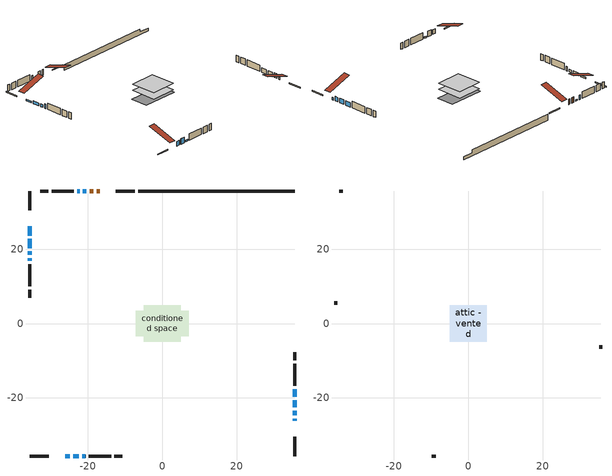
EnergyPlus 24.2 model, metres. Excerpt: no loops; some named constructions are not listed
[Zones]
conditioned space
 floor adiabatic (AdiabaticFloorConstruction): -4.92,-4.92 -4.92,4.92 4.92,4.92 4.92,-4.92 z0.64
 floor foundation (Slab1 construction): -7.11,-3.4 -7.11,3.4 7.11,3.4 7.11,-3.4 z-1.49
 wall outside (RimJoist1 construction): -7.34,35.65 -12.49,35.65 / -35.65,-35.65 -30.5,-35.65 / -35.65,35.65 -35.65,30.5 / 35.65,-35.65 35.65,-30.5 z0.64:0.94
 wall outside (AdiabaticWallConstruction 1): -16.87,35.65 -17.6,35.65 / -18.52,35.65 -19.55,35.65 z0.64:2.67
 wall outside (AdiabaticWallConstruction): 35.65,-26.12 35.65,-25.58 z0.64:1.53; -26.12,-35.65 -24.9,-35.65 / 35.65,-24.66 35.65,-23.46 / 35.65,-22.53 35.65,-20.7 / -22.26,35.65 -22.88,35.65 / -35.65,17.54 -35.65,16.93 / 35.65,-19.77 35.65,-17.64 z0.64:2.32; -23.97,-35.65 -22.44,-35.65 z0.64:2.72; -20.47,35.65 -21.34,35.65 / -35.65,26.12 -35.65,23.68 / -21.52,-35.65 -20.65,-35.65 z0.64:1.2; -35.65,22.75 -35.65,20.31 / -35.65,19.38 -35.65,18.47 z0.64:1.66
 wall outside (Wall1 construction): -23.8,35.65 -29.74,35.65 / -19.72,-35.65 -13.78,-35.65 / -35.65,16 -35.65,10.06 / 35.65,-16.71 35.65,-10.77 z0.64:3.08
 wall outside (Wall2 construction): -30.67,35.65 -32.82,35.65 / -12.86,-35.65 -10.71,-35.65 / -35.65,9.13 -35.65,6.98 / 35.65,-9.84 35.65,-7.69 z0.64:3.08
 wall foundation (FoundationWall1 construction): -6.41,35.65,-1.49 -6.41,35.65,0.64 31.45,35.65,0.64 31.45,35.65,-0.4 35.65,35.65,-0.4 35.65,35.65,-1.49
 window (WindowConstruction 9): 35.65,-26.12 35.65,-25.58 z0.64:1.53
 window (WindowConstruction 7): -26.12,-35.65 -24.9,-35.65 z0.64:2.32
 window (WindowConstruction 8): -23.97,-35.65 -22.44,-35.65 z0.64:2.72
 window (WindowConstruction 10): -20.47,35.65 -21.34,35.65 z0.64:1.2
 window (WindowConstruction 11): -35.65,26.12 -35.65,23.68 z0.64:1.2
 window (WindowConstruction 12): -21.52,-35.65 -20.65,-35.65 z0.64:1.2
 window (WindowConstruction): 35.65,-24.65 35.65,-23.46 z0.64:2.32
 window (WindowConstruction 1): 35.65,-22.53 35.65,-20.7 z0.64:2.32
 window (WindowConstruction 2): -22.27,35.65 -22.88,35.65 z0.64:2.32
 window (WindowConstruction 3): -35.65,22.75 -35.65,20.31 z0.64:1.65
 window (WindowConstruction 4): -35.65,19.38 -35.65,18.47 z0.64:1.65
 window (WindowConstruction 5): -35.65,17.54 -35.65,16.93 z0.64:2.32
 window (WindowConstruction 6): 35.65,-19.77 35.65,-17.64 z0.64:2.32
 door (Door): -16.87,35.65 -17.6,35.65 z0.64:2.67
 door (Door 1): -18.53,35.65 -19.54,35.65 z0.64:2.67
 ceiling adiabatic (AdiabaticFloorConstruction): 4.92,-4.92 4.92,4.92 -4.92,4.92 -4.92,-4.92 z0.64
attic - vented
 floor to conditioned space (Floor1 construction Reversed): -4.92,-4.92 -4.92,4.92 4.92,4.92 4.92,-4.92 z3.08
 wall outside (Wall3 construction): -33.75,35.65 -34.72,35.65 / -9.78,-35.65 -8.8,-35.65 / -35.65,6.05 -35.65,5.08 / 35.65,-6.76 35.65,-5.79 z0.64:3.08
 roof outside (Roof1 construction): -15.95,35.65,3.08 -15.95,26.07,6.27 -13.42,26.07,6.27 -13.42,35.65,3.08; -27.05,-35.65,3.08 -27.05,-26.07,6.27 -29.57,-26.07,6.27 -29.57,-35.65,3.08; -35.65,27.05,3.08 -26.07,27.05,6.27 -26.07,29.57,6.27 -35.65,29.57,3.08; 35.65,-27.05,3.08 26.07,-27.05,6.27 26.07,-29.57,6.27 35.65,-29.57,3.08
[Material] Roughness=Rough; Thermal Absorptance=0.9
Name | Thickness {m} | Conductivity {W/m-K} | Density {kg/m3} | Specific Heat {J/kg-K} | Solar Absorptance | Visible Absorptance
ceiling loosefill ins | 0.169333 | 0.0480833 | 16.02 | 1046.75 | 0.7 | 0.7
ceiling stud and cavity | 0.1397 | 0.195411 | 65.682 | 1177.47 | 0.7 | 0.7
gypsum board | 0.0127 | 0.160291 | 801 | 837.4 | 0.6 | 0.6
[Construction]
Floor1 construction: ceiling loosefill ins, ceiling stud and cavity, gypsum board
[Schedule:Day:Interval]
interior lighting schedule day: No, 01:00, 0.108182, 04:00, 0.0901515, 05:00, 0.0991667, 06:00, 0.162273, 07:00, 0.270455, 08:00, 0.342576, 10:00, 0.369621, 11:00, 0.351591, 12:00, 0.333561, 13:00, 0.324545, 14:00, 0.31553, 15:00, 0.333561, 16:00, 0.369621, 17:00, 0.450758, 18:00, 0.585985, 19:00, 0.775303, 20:00, 0.955606, 21:00, 0.991667, 22:00, 0.712197, 23:00, 0.360606, 24:00, 0.162273
interior lighting schedule day 1: No, 01:00, 0.100909, 04:00, 0.0840909, 05:00, 0.0925, 06:00, 0.151364, 07:00, 0.252273, 08:00, 0.319545, 10:00, 0.344773, 11:00, 0.327955, 12:00, 0.311136, 13:00, 0.302727, 14:00, 0.294318, 15:00, 0.311136, 16:00, 0.344773, 17:00, 0.420455, 18:00, 0.546591, 19:00, 0.723182, 20:00, 0.891364, 21:00, 0.925, 22:00, 0.664318, 23:00, 0.336364, 24:00, 0.151364
interior lighting schedule day 2: No, 01:00, 0.0927273, 04:00, 0.0772727, 05:00, 0.085, 06:00, 0.139091, 07:00, 0.231818, 08:00, 0.293636, 10:00, 0.316818, 11:00, 0.301364, 12:00, 0.285909, 13:00, 0.278182, 14:00, 0.270455, 15:00, 0.285909, 16:00, 0.316818, 17:00, 0.386364, 18:00, 0.502273, 19:00, 0.664545, 20:00, 0.819091, 21:00, 0.85, 22:00, 0.610455, 23:00, 0.309091, 24:00, 0.139091
interior lighting schedule day 3: No, 01:00, 0.0845455, 04:00, 0.0704545, 05:00, 0.0775, 06:00, 0.126818, 07:00, 0.211364, 08:00, 0.267727, 10:00, 0.288864, 11:00, 0.274773, 12:00, 0.260682, 13:00, 0.253636, 14:00, 0.246591, 15:00, 0.260682, 16:00, 0.288864, 17:00, 0.352273, 18:00, 0.457955, 19:00, 0.605909, 20:00, 0.746818, 21:00, 0.775, 22:00, 0.556591, 23:00, 0.281818, 24:00, 0.126818
interior lighting schedule day 4: No, 01:00, 0.0763636, 04:00, 0.0636364, 05:00, 0.07, 06:00, 0.114545, 07:00, 0.190909, 08:00, 0.241818, 10:00, 0.260909, 11:00, 0.248182, 12:00, 0.235455, 13:00, 0.229091, 14:00, 0.222727, 15:00, 0.235455, 16:00, 0.260909, 17:00, 0.318182, 18:00, 0.413636, 19:00, 0.547273, 20:00, 0.674545, 21:00, 0.7, 22:00, 0.502727, 23:00, 0.254545, 24:00, 0.114545
interior lighting schedule day 5: No, 01:00, 0.0727273, 04:00, 0.0606061, 05:00, 0.0666667, 06:00, 0.109091, 07:00, 0.181818, 08:00, 0.230303, 10:00, 0.248485, 11:00, 0.236364, 12:00, 0.224242, 13:00, 0.218182, 14:00, 0.212121, 15:00, 0.224242, 16:00, 0.248485, 17:00, 0.30303, 18:00, 0.393939, 19:00, 0.521212, 20:00, 0.642424, 21:00, 0.666667, 22:00, 0.478788, 23:00, 0.242424, 24:00, 0.109091
interior lighting schedule day 6: No, 01:00, 0.0745455, 04:00, 0.0621212, 05:00, 0.0683333, 06:00, 0.111818, 07:00, 0.186364, 08:00, 0.236061, 10:00, 0.254697, 11:00, 0.242273, 12:00, 0.229848, 13:00, 0.223636, 14:00, 0.217424, 15:00, 0.229848, 16:00, 0.254697, 17:00, 0.310606, 18:00, 0.403788, 19:00, 0.534242, 20:00, 0.658485, 21:00, 0.683333, 22:00, 0.490758, 23:00, 0.248485, 24:00, 0.111818
interior lighting schedule day 7: No, 01:00, 0.08, 04:00, 0.0666667, 05:00, 0.0733333, 06:00, 0.12, 07:00, 0.2, 08:00, 0.253333, 10:00, 0.273333, 11:00, 0.26, 12:00, 0.246667, 13:00, 0.24, 14:00, 0.233333, 15:00, 0.246667, 16:00, 0.273333, 17:00, 0.333333, 18:00, 0.433333, 19:00, 0.573333, 20:00, 0.706667, 21:00, 0.733333, 22:00, 0.526667, 23:00, 0.266667, 24:00, 0.12
interior lighting schedule day 8: No, 01:00, 0.0890909, 04:00, 0.0742424, 05:00, 0.0816667, 06:00, 0.133636, 07:00, 0.222727, 08:00, 0.282121, 10:00, 0.304394, 11:00, 0.289545, 12:00, 0.274697, 13:00, 0.267273, 14:00, 0.259848, 15:00, 0.274697, 16:00, 0.304394, 17:00, 0.371212, 18:00, 0.482576, 19:00, 0.638485, 20:00, 0.78697, 21:00, 0.816667, 22:00, 0.586515, 23:00, 0.29697, 24:00, 0.133636
interior lighting schedule day 9: No, 01:00, 0.0972727, 04:00, 0.0810606, 05:00, 0.0891667, 06:00, 0.145909, 07:00, 0.243182, 08:00, 0.30803, 10:00, 0.332348, 11:00, 0.316136, 12:00, 0.299924, 13:00, 0.291818, 14:00, 0.283712, 15:00, 0.299924, 16:00, 0.332348, 17:00, 0.405303, 18:00, 0.526894, 19:00, 0.697121, 20:00, 0.859242, 21:00, 0.891667, 22:00, 0.640379, 23:00, 0.324242, 24:00, 0.145909
interior lighting schedule day 10: No, 01:00, 0.105455, 04:00, 0.0878788, 05:00, 0.0966667, 06:00, 0.158182, 07:00, 0.263636, 08:00, 0.333939, 10:00, 0.360303, 11:00, 0.342727, 12:00, 0.325152, 13:00, 0.316364, 14:00, 0.307576, 15:00, 0.325152, 16:00, 0.360303, 17:00, 0.439394, 18:00, 0.571212, 19:00, 0.755758, 20:00, 0.931515, 21:00, 0.966667, 22:00, 0.694242, 23:00, 0.351515, 24:00, 0.158182
interior lighting schedule day 11: No, 01:00, 0.109091, 04:00, 0.0909091, 05:00, 0.1, 06:00, 0.163636, 07:00, 0.272727, 08:00, 0.345455, 10:00, 0.372727, 11:00, 0.354545, 12:00, 0.336364, 13:00, 0.327273, 14:00, 0.318182, 15:00, 0.336364, 16:00, 0.372727, 17:00, 0.454545, 18:00, 0.590909, 19:00, 0.781818, 20:00, 0.963636, 21:00, 1, 22:00, 0.718182, 23:00, 0.363636, 24:00, 0.163636
interior lighting schedule default day; occupants schedule default day; clothes dryer schedule default day; cooking range schedule default day; mech vent bath fan 0 schedule default day; mech vent range fan 0 schedule default day; misc plug loads schedule default day; general water use schedule default day; heating setpoint default day; cooling setpoint default day; clothes dryer exhaust 0 schedule default day; cooling season schedule day; cooling season schedule day 2; cooling season schedule default day; exterior lighting schedule default day; natural vent schedule default day: No, 24:00, 0
occupants schedule day: No, 05:00, 0.426829, 06:00, 0.719512, 07:00, 1, 08:00, 0.670732, 09:00, 0.329268, 14:00, 0.170732, 15:00, 0.231707, 16:00, 0.329268, 17:00, 0.5, 18:00, 0.670732, 19:00, 0.829268, 21:00, 1, 22:00, 0.853659, 23:00, 0.646341, 24:00, 0.426829
clothes dryer schedule day; clothes dryer exhaust 0 schedule day: No, 01:00, 0.123457, 02:00, 0.0740741, 03:00, 0.0493827, 04:00, 0.0246914, 05:00, 0.0493827, 06:00, 0.0740741, 07:00, 0.197531, 08:00, 0.395062, 09:00, 0.592593, 10:00, 0.839506, 11:00, 0.962963, 12:00, 1, 13:00, 0.91358, 14:00, 0.82716, 15:00, 0.716049, 16:00, 0.753086, 17:00, 0.679012, 18:00, 0.666667, 20:00, 0.62963, 21:00, 0.641975, 22:00, 0.666667, 23:00, 0.54321, 24:00, 0.296296
cooking range schedule day: No, 05:00, 0.0597015, 06:00, 0.11194, 07:00, 0.171642, 08:00, 0.291045, 11:00, 0.343284, 12:00, 0.402985, 13:00, 0.462687, 14:00, 0.343284, 15:00, 0.291045, 16:00, 0.402985, 17:00, 0.567164, 18:00, 1, 19:00, 0.850746, 20:00, 0.432836, 21:00, 0.291045, 22:00, 0.231343, 23:00, 0.171642, 24:00, 0.11194
mech vent bath fan 0 schedule day: No, 07:00, 0, 08:00, 1, 09:00, 0.2, 24:00, 0
mech vent range fan 0 schedule day: No, 18:00, 0, 19:00, 1, 20:00, 0.2, 24:00, 0
misc plug loads schedule day: No, 06:00, 0.705882, 07:00, 0.745098, 08:00, 0.803922, 15:00, 0.823529, 16:00, 0.862745, 17:00, 0.921569, 18:00, 0.980392, 19:00, 1, 20:00, 0.980392, 21:00, 0.941176, 22:00, 0.862745, 23:00, 0.784314, 24:00, 0.72549
general water use schedule day: No, 01:00, 0.315068, 03:00, 0.287671, 04:00, 0.342466, 05:00, 0.369863, 06:00, 0.520548, 07:00, 0.60274, 08:00, 0.534247, 10:00, 0.506849, 11:00, 0.465753, 14:00, 0.479452, 15:00, 0.534247, 16:00, 0.589041, 17:00, 0.69863, 18:00, 0.876712, 19:00, 0.890411, 20:00, 0.986301, 21:00, 1, 22:00, 0.863014, 23:00, 0.616438, 24:00, 0.465753
heating setpoint day: No, 07:00, 18, 23:00, 21, 24:00, 18
cooling setpoint day: No, 24:00, 25
cooling season schedule day 1: No, 24:00, 1
exterior lighting schedule day: No, 01:00, 0.566667, 03:00, 0.524167, 05:00, 0.495833, 06:00, 0.5525, 07:00, 0.623333, 08:00, 0.580833, 09:00, 0.439167, 10:00, 0.354167, 12:00, 0.34, 13:00, 0.354167, 14:00, 0.396667, 15:00, 0.425, 16:00, 0.495833, 17:00, 0.623333, 18:00, 0.793333, 19:00, 0.906667, 20:00, 0.963333, 21:00, 0.991667, 22:00, 0.920833, 23:00, 0.793333, 24:00, 0.665833
exterior lighting schedule day 1: No, 01:00, 0.528571, 03:00, 0.488929, 05:00, 0.4625, 06:00, 0.515357, 07:00, 0.581429, 08:00, 0.541786, 09:00, 0.409643, 10:00, 0.330357, 12:00, 0.317143, 13:00, 0.330357, 14:00, 0.37, 15:00, 0.396429, 16:00, 0.4625, 17:00, 0.581429, 18:00, 0.74, 19:00, 0.845714, 20:00, 0.898571, 21:00, 0.925, 22:00, 0.858929, 23:00, 0.74, 24:00, 0.621071
exterior lighting schedule day 10: No, 01:00, 0.552381, 03:00, 0.510952, 05:00, 0.483333, 06:00, 0.538571, 07:00, 0.607619, 08:00, 0.56619, 09:00, 0.428095, 10:00, 0.345238, 12:00, 0.331429, 13:00, 0.345238, 14:00, 0.386667, 15:00, 0.414286, 16:00, 0.483333, 17:00, 0.607619, 18:00, 0.773333, 19:00, 0.88381, 20:00, 0.939048, 21:00, 0.966667, 22:00, 0.897619, 23:00, 0.773333, 24:00, 0.649048
exterior lighting schedule day 11: No, 01:00, 0.571429, 03:00, 0.528571, 05:00, 0.5, 06:00, 0.557143, 07:00, 0.628571, 08:00, 0.585714, 09:00, 0.442857, 10:00, 0.357143, 12:00, 0.342857, 13:00, 0.357143, 14:00, 0.4, 15:00, 0.428571, 16:00, 0.5, 17:00, 0.628571, 18:00, 0.8, 19:00, 0.914286, 20:00, 0.971429, 21:00, 1, 22:00, 0.928571, 23:00, 0.8, 24:00, 0.671429
exterior lighting schedule day 2: No, 01:00, 0.485714, 03:00, 0.449286, 05:00, 0.425, 06:00, 0.473571, 07:00, 0.534286, 08:00, 0.497857, 09:00, 0.376429, 10:00, 0.303571, 12:00, 0.291429, 13:00, 0.303571, 14:00, 0.34, 15:00, 0.364286, 16:00, 0.425, 17:00, 0.534286, 18:00, 0.68, 19:00, 0.777143, 20:00, 0.825714, 21:00, 0.85, 22:00, 0.789286, 23:00, 0.68, 24:00, 0.570714
exterior lighting schedule day 3: No, 01:00, 0.442857, 03:00, 0.409643, 05:00, 0.3875, 06:00, 0.431786, 07:00, 0.487143, 08:00, 0.453929, 09:00, 0.343214, 10:00, 0.276786, 12:00, 0.265714, 13:00, 0.276786, 14:00, 0.31, 15:00, 0.332143, 16:00, 0.3875, 17:00, 0.487143, 18:00, 0.62, 19:00, 0.708571, 20:00, 0.752857, 21:00, 0.775, 22:00, 0.719643, 23:00, 0.62, 24:00, 0.520357
exterior lighting schedule day 4: No, 01:00, 0.4, 03:00, 0.37, 05:00, 0.35, 06:00, 0.39, 07:00, 0.44, 08:00, 0.41, 09:00, 0.31, 10:00, 0.25, 12:00, 0.24, 13:00, 0.25, 14:00, 0.28, 15:00, 0.3, 16:00, 0.35, 17:00, 0.44, 18:00, 0.56, 19:00, 0.64, 20:00, 0.68, 21:00, 0.7, 22:00, 0.65, 23:00, 0.56, 24:00, 0.47
exterior lighting schedule day 5: No, 01:00, 0.380952, 03:00, 0.352381, 05:00, 0.333333, 06:00, 0.371429, 07:00, 0.419048, 08:00, 0.390476, 09:00, 0.295238, 10:00, 0.238095, 12:00, 0.228571, 13:00, 0.238095, 14:00, 0.266667, 15:00, 0.285714, 16:00, 0.333333, 17:00, 0.419048, 18:00, 0.533333, 19:00, 0.609524, 20:00, 0.647619, 21:00, 0.666667, 22:00, 0.619048, 23:00, 0.533333, 24:00, 0.447619
exterior lighting schedule day 6: No, 01:00, 0.390476, 03:00, 0.36119, 05:00, 0.341667, 06:00, 0.380714, 07:00, 0.429524, 08:00, 0.400238, 09:00, 0.302619, 10:00, 0.244048, 12:00, 0.234286, 13:00, 0.244048, 14:00, 0.273333, 15:00, 0.292857, 16:00, 0.341667, 17:00, 0.429524, 18:00, 0.546667, 19:00, 0.624762, 20:00, 0.66381, 21:00, 0.683333, 22:00, 0.634524, 23:00, 0.546667, 24:00, 0.45881
exterior lighting schedule day 7: No, 01:00, 0.419048, 03:00, 0.387619, 05:00, 0.366667, 06:00, 0.408571, 07:00, 0.460952, 08:00, 0.429524, 09:00, 0.324762, 10:00, 0.261905, 12:00, 0.251429, 13:00, 0.261905, 14:00, 0.293333, 15:00, 0.314286, 16:00, 0.366667, 17:00, 0.460952, 18:00, 0.586667, 19:00, 0.670476, 20:00, 0.712381, 21:00, 0.733333, 22:00, 0.680952, 23:00, 0.586667, 24:00, 0.492381
exterior lighting schedule day 8: No, 01:00, 0.466667, 03:00, 0.431667, 05:00, 0.408333, 06:00, 0.455, 07:00, 0.513333, 08:00, 0.478333, 09:00, 0.361667, 10:00, 0.291667, 12:00, 0.28, 13:00, 0.291667, 14:00, 0.326667, 15:00, 0.35, 16:00, 0.408333, 17:00, 0.513333, 18:00, 0.653333, 19:00, 0.746667, 20:00, 0.793333, 21:00, 0.816667, 22:00, 0.758333, 23:00, 0.653333, 24:00, 0.548333
exterior lighting schedule day 9: No, 01:00, 0.509524, 03:00, 0.47131, 05:00, 0.445833, 06:00, 0.496786, 07:00, 0.560476, 08:00, 0.522262, 09:00, 0.394881, 10:00, 0.318452, 12:00, 0.305714, 13:00, 0.318452, 14:00, 0.356667, 15:00, 0.382143, 16:00, 0.445833, 17:00, 0.560476, 18:00, 0.713333, 19:00, 0.815238, 20:00, 0.86619, 21:00, 0.891667, 22:00, 0.827976, 23:00, 0.713333, 24:00, 0.59869
[Schedule:Week:Daily]
heating setpoint Week Rule - Jan1-Dec31: heating setpoint day, heating setpoint day, heating setpoint day, heating setpoint day, heating setpoint day, heating setpoint day, heating setpoint day, heating setpoint default day, heating setpoint default day, heating setpoint default day, heating setpoint default day, heating setpoint default day
cooling setpoint Week Rule - Jan1-Dec31: cooling setpoint day, cooling setpoint day, cooling setpoint day, cooling setpoint day, cooling setpoint day, cooling setpoint day, cooling setpoint day, cooling setpoint default day, cooling setpoint default day, cooling setpoint default day, cooling setpoint default day, cooling setpoint default day
clothes dryer exhaust 0 schedule Week Rule - Jan1-Dec31: clothes dryer exhaust 0 schedule day, clothes dryer exhaust 0 schedule day, clothes dryer exhaust 0 schedule day, clothes dryer exhaust 0 schedule day, clothes dryer exhaust 0 schedule day, clothes dryer exhaust 0 schedule day, clothes dryer exhaust 0 schedule day, clothes dryer exhaust 0 schedule default day, clothes dryer exhaust 0 schedule default day, clothes dryer exhaust 0 schedule default day, clothes dryer exhaust 0 schedule default day, clothes dryer exhaust 0 schedule default day
cooling season schedule Week Rule - Jan1-May26: cooling season schedule day, cooling season schedule day, cooling season schedule day, cooling season schedule day, cooling season schedule day, cooling season schedule day, cooling season schedule day, cooling season schedule default day, cooling season schedule default day, cooling season schedule default day, cooling season schedule default day, cooling season schedule default day
cooling season schedule Week Rule - May27-Jun2: cooling season schedule day, cooling season schedule day, cooling season schedule day, cooling season schedule day, cooling season schedule day, cooling season schedule day 1, cooling season schedule day 1, cooling season schedule default day, cooling season schedule default day, cooling season schedule default day, cooling season schedule default day, cooling season schedule default day
cooling season schedule Week Rule - Jun3-Aug25: cooling season schedule day 1, cooling season schedule day 1, cooling season schedule day 1, cooling season schedule day 1, cooling season schedule day 1, cooling season schedule day 1, cooling season schedule day 1, cooling season schedule default day, cooling season schedule default day, cooling season schedule default day, cooling season schedule default day, cooling season schedule default day
cooling season schedule Week Rule - Aug26-Sep1: cooling season schedule day 1, cooling season schedule day 1, cooling season schedule day 1, cooling season schedule day 1, cooling season schedule day 1, cooling season schedule day 1, cooling season schedule day 2, cooling season schedule default day, cooling season schedule default day, cooling season schedule default day, cooling season schedule default day, cooling season schedule default day
cooling season schedule Week Rule - Sep2-Dec31: cooling season schedule day 2, cooling season schedule day 2, cooling season schedule day 2, cooling season schedule day 2, cooling season schedule day 2, cooling season schedule day 2, cooling season schedule day 2, cooling season schedule default day, cooling season schedule default day, cooling season schedule default day, cooling season schedule default day, cooling season schedule default day
exterior lighting schedule Week Rule - Aug5-Aug25: exterior lighting schedule day 7, exterior lighting schedule day 7, exterior lighting schedule day 7, exterior lighting schedule day 7, exterior lighting schedule day 7, exterior lighting schedule day 7, exterior lighting schedule day 7, exterior lighting schedule default day, exterior lighting schedule default day, exterior lighting schedule default day, exterior lighting schedule default day, exterior lighting schedule default day
exterior lighting schedule Week Rule - Aug26-Sep1: exterior lighting schedule day 7, exterior lighting schedule day 7, exterior lighting schedule day 7, exterior lighting schedule day 7, exterior lighting schedule day 7, exterior lighting schedule day 7, exterior lighting schedule day 8, exterior lighting schedule default day, exterior lighting schedule default day, exterior lighting schedule default day, exterior lighting schedule default day, exterior lighting schedule default day
exterior lighting schedule Week Rule - Sep2-Sep29: exterior lighting schedule day 8, exterior lighting schedule day 8, exterior lighting schedule day 8, exterior lighting schedule day 8, exterior lighting schedule day 8, exterior lighting schedule day 8, exterior lighting schedule day 8, exterior lighting schedule default day, exterior lighting schedule default day, exterior lighting schedule default day, exterior lighting schedule default day, exterior lighting schedule default day
exterior lighting schedule Week Rule - Sep30-Oct6: exterior lighting schedule day 8, exterior lighting schedule day 9, exterior lighting schedule day 9, exterior lighting schedule day 9, exterior lighting schedule day 9, exterior lighting schedule day 9, exterior lighting schedule day 9, exterior lighting schedule default day, exterior lighting schedule default day, exterior lighting schedule default day, exterior lighting schedule default day, exterior lighting schedule default day
exterior lighting schedule Week Rule - Oct7-Oct27: exterior lighting schedule day 9, exterior lighting schedule day 9, exterior lighting schedule day 9, exterior lighting schedule day 9, exterior lighting schedule day 9, exterior lighting schedule day 9, exterior lighting schedule day 9, exterior lighting schedule default day, exterior lighting schedule default day, exterior lighting schedule default day, exterior lighting schedule default day, exterior lighting schedule default day
exterior lighting schedule Week Rule - Oct28-Nov3: exterior lighting schedule day 9, exterior lighting schedule day 9, exterior lighting schedule day 9, exterior lighting schedule day 9, exterior lighting schedule day 10, exterior lighting schedule day 10, exterior lighting schedule day 10, exterior lighting schedule default day, exterior lighting schedule default day, exterior lighting schedule default day, exterior lighting schedule default day, exterior lighting schedule default day
exterior lighting schedule Week Rule - Nov4-Nov24: exterior lighting schedule day 10, exterior lighting schedule day 10, exterior lighting schedule day 10, exterior lighting schedule day 10, exterior lighting schedule day 10, exterior lighting schedule day 10, exterior lighting schedule day 10, exterior lighting schedule default day, exterior lighting schedule default day, exterior lighting schedule default day, exterior lighting schedule default day, exterior lighting schedule default day
exterior lighting schedule Week Rule - Nov25-Dec1: exterior lighting schedule day 10, exterior lighting schedule day 10, exterior lighting schedule day 10, exterior lighting schedule day 10, exterior lighting schedule day 10, exterior lighting schedule day 10, exterior lighting schedule day 11, exterior lighting schedule default day, exterior lighting schedule default day, exterior lighting schedule default day, exterior lighting schedule default day, exterior lighting schedule default day
exterior lighting schedule Week Rule - Dec2-Dec31: exterior lighting schedule day 11, exterior lighting schedule day 11, exterior lighting schedule day 11, exterior lighting schedule day 11, exterior lighting schedule day 11, exterior lighting schedule day 11, exterior lighting schedule day 11, exterior lighting schedule default day, exterior lighting schedule default day, exterior lighting schedule default day, exterior lighting schedule default day, exterior lighting schedule default day
natural vent schedule Week Rule - Jan1-Dec31: natural vent schedule default day, natural vent schedule default day, natural vent schedule default day, natural vent schedule default day, natural vent schedule default day, natural vent schedule default day, natural vent schedule default day, natural vent schedule default day, natural vent schedule default day, natural vent schedule default day, natural vent schedule default day, natural vent schedule default day
